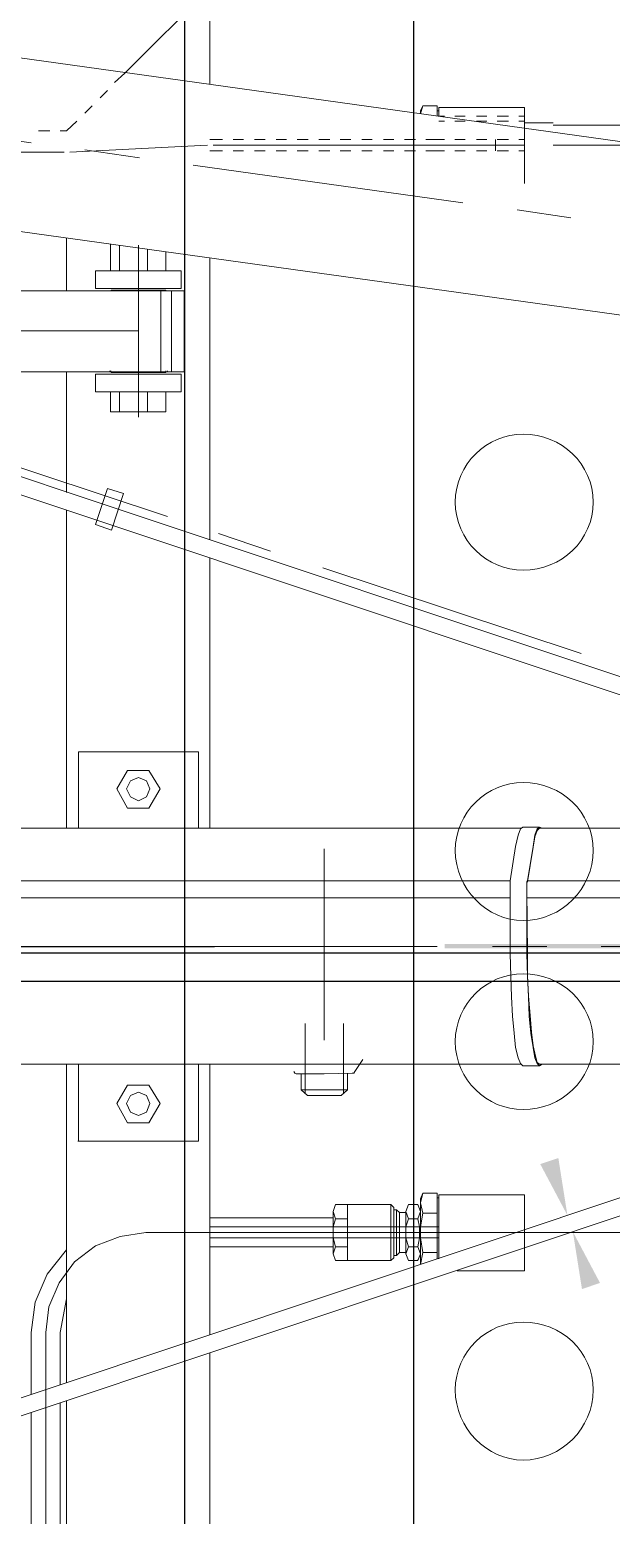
# Model space of a CAD drawing. Header units: millimetres. Extents: x 25083 to 52777, y 24772 to 45779.
# Drawn here: x 38931.5 to 39033.2, y 33607.9 to 33867.6 of the extents above; entities that cross this region are included whole.
import ezdxf

# ---------------------------------------------------------------- set-up
doc = ezdxf.new("R2010")
doc.units = ezdxf.units.MM
doc.layers.add('小车', color=7, linetype='Continuous')
doc.styles.get("Standard").update_dxf_attribs({"font": ''})
doc.styles.add('标准', font='', dxfattribs={"width": 0.667})
doc.styles.get('Standard').set_extended_font_data('SimSun')
doc.styles.get('标准').set_extended_font_data('FangSong_GB2312')
doc.dimstyles.new('15', dxfattribs={"dimtxt": 15, "dimasz": 10, "dimexe": 2, "dimexo": 1, "dimgap": 1, "dimtad": 1, "dimdsep": 46, "dimtxsty": 'Standard', "dimcen": 2.5, "dimadec": 0, "dimazin": 0, "dimtfac": 1, "dimtmove": 2, "dimatfit": 3, "dimfxl": 1, "dimtolj": 1, "dimarcsym": 0})
doc.dimstyles.new('ISO-25', dxfattribs={"dimtxt": 2.5, "dimasz": 2.5, "dimexe": 1.25, "dimexo": 0.625, "dimtad": 1, "dimtxsty": 'Standard', "dimcen": 2.5, "dimadec": 0, "dimazin": 0, "dimtfac": 1, "dimtmove": 0, "dimatfit": 3, "dimfxl": 1, "dimarcsym": 0})
doc.dimstyles.new('标准', dxfattribs={"dimtxt": 35, "dimasz": 4, "dimexe": 2, "dimexo": 0, "dimtad": 1, "dimdec": 1, "dimzin": 9, "dimdsep": 46, "dimtxsty": '标准', "dimcen": 0, "dimdle": 6, "dimazin": 2, "dimtfac": 1, "dimtdec": 1, "dimtmove": 0, "dimatfit": 3, "dimfxl": 1, "dimtolj": 1, "dimtzin": 0, "dimarcsym": 0})

# ---------------------------------------------------------------- blocks, each defined once
blk = doc.blocks.new('*D925')
at = {"color": 0, "lineweight": -2}
for p, q in [((29677.86, 34881.66), (29677.86, 32448.29)), ((40733.02, 34757.65), (40733.02, 32448.29)), ((29680.36, 32449.54), (40730.52, 32449.54))]:
    blk.add_line(p, q, dxfattribs=at)
at = {"color": 0}
for points in [[(29680.36, 32449.96), (29680.36, 32449.13), (29677.86, 32449.54)], [(40730.52, 32449.13), (40730.52, 32449.96), (40733.02, 32449.54)]]:
    blk.add_solid(points, dxfattribs=at)
at = {"layer": 'DEFPOINTS', "color": 0}
for p in [(29677.86, 34882.29), (40733.02, 34758.27), (40733.02, 32449.54)]:
    blk.add_point(p, dxfattribs=at)
at = {"color": 0, "insert": (35205.44, 32451.63), "char_height": 2.5, "attachment_point": 5}
blk.add_mtext('11055,15', dxfattribs=at)
blk = doc.blocks.new('zw$D2F4')
h = blk.add_hatch(color=7)
edge = h.paths.add_edge_path(flags=0)
edge.add_spline(control_points=[(528.44, 369.87), (528.44, 369.87), (528.44, 380.64), (528.44, 380.64), (528.44, 380.64), (527.7, 380.64), (527.7, 380.64), (527.7, 380.64), (527.7, 369.87), (527.7, 369.87), (527.7, 369.87), (528.44, 369.87), (528.44, 369.87), (528.44, 369.87), (528.44, 369.87), (528.44, 369.87)], knot_values=[0, 0, 0, 0, 1, 1, 1, 2, 2, 2, 3, 3, 3, 4, 4, 4, 5, 5, 5, 5], degree=3, periodic=0)
edge = h.paths.add_edge_path(flags=0)
edge.add_spline(control_points=[(528.44, 391.04), (528.44, 391.04), (528.44, 422.98), (528.44, 422.98), (528.44, 422.98), (527.7, 422.98), (527.7, 422.98), (527.7, 422.98), (527.7, 391.04), (527.7, 391.04), (527.7, 391.04), (528.44, 391.04), (528.44, 391.04), (528.44, 391.04), (528.44, 391.04), (528.44, 391.04)], knot_values=[0, 0, 0, 0, 1, 1, 1, 2, 2, 2, 3, 3, 3, 4, 4, 4, 5, 5, 5, 5], degree=3, periodic=0)
edge = h.paths.add_edge_path(flags=0)
edge.add_spline(control_points=[(528.44, 433.75), (528.44, 433.75), (528.44, 444.52), (528.44, 444.52), (528.44, 444.52), (527.7, 444.52), (527.7, 444.52), (527.7, 444.52), (527.7, 433.75), (527.7, 433.75), (527.7, 433.75), (528.44, 433.75), (528.44, 433.75), (528.44, 433.75), (528.44, 433.75), (528.44, 433.75)], knot_values=[0, 0, 0, 0, 1, 1, 1, 2, 2, 2, 3, 3, 3, 4, 4, 4, 5, 5, 5, 5], degree=3, periodic=0)
edge = h.paths.add_edge_path(flags=0)
edge.add_spline(control_points=[(528.44, 454.91), (528.44, 454.91), (528.44, 486.85), (528.44, 486.85), (528.44, 486.85), (527.7, 486.85), (527.7, 486.85), (527.7, 486.85), (527.7, 454.91), (527.7, 454.91), (527.7, 454.91), (528.44, 454.91), (528.44, 454.91), (528.44, 454.91), (528.44, 454.91), (528.44, 454.91)], knot_values=[0, 0, 0, 0, 1, 1, 1, 2, 2, 2, 3, 3, 3, 4, 4, 4, 5, 5, 5, 5], degree=3, periodic=0)
blk.add_line((527.99, 627.09), (527.99, 527.09))
at = {"color": 7, "lineweight": 5}
for points in [[(450.46, 484.99), (443.77, 484.99), (438.2, 479.42), (438.2, 473.11), (438.2, 466.43), (443.77, 460.86), (450.46, 460.86), (457.14, 460.86), (462.34, 466.43), (462.34, 473.11), (462.34, 479.42), (457.14, 484.99), (450.46, 484.99)], [(511.36, 484.99), (504.68, 484.99), (499.48, 479.42), (499.48, 473.11), (499.48, 466.43), (504.68, 460.86), (511.36, 460.86), (518.05, 460.86), (523.24, 466.43), (523.24, 473.11), (523.24, 479.42), (518.05, 484.99), (511.36, 484.99)], [(544.78, 484.99), (538.1, 484.99), (532.53, 479.42), (532.53, 473.11), (532.53, 466.43), (538.1, 460.86), (544.78, 460.86), (551.47, 460.86), (556.67, 466.43), (556.67, 473.11), (556.67, 479.42), (551.47, 484.99), (544.78, 484.99)], [(605.69, 484.99), (599, 484.99), (593.8, 479.42), (593.8, 473.11), (593.8, 466.43), (599, 460.86), (605.69, 460.86), (612.37, 460.86), (617.57, 466.43), (617.57, 473.11), (617.57, 479.42), (612.37, 484.99), (605.69, 484.99)]]:
    blk.add_open_spline(points, degree=3, knots=[0, 0, 0, 0, 1, 1, 1, 2, 2, 2, 3, 3, 3, 4, 4, 4, 4], dxfattribs=at)
blk = doc.blocks.new('*D468')
at = {"layer": 'DEFPOINTS', "color": 0}
for p in [(36394.73, 116814.5), (36374.45, 116811.67), (36378.59, 116781.93)]:
    blk.add_point(p, dxfattribs=at)
at = {"layer": '小车', "color": 0, "lineweight": -2}
for p, q in [((36394.73, 116814.5), (36388.79, 116857.13)), ((36374.45, 116811.67), (36396.71, 116814.77)), ((36398.31, 116788.72), (36395.28, 116810.54)), ((36378.59, 116781.93), (36400.85, 116785.03))]:
    blk.add_line(p, q, dxfattribs=at)
at = {"layer": '小车', "color": 0}
for points in [[(36395.94, 116810.63), (36394.62, 116810.44), (36394.73, 116814.5)], [(36398.98, 116788.81), (36397.65, 116788.62), (36398.87, 116784.75)]]:
    blk.add_solid(points, dxfattribs=at)
at = {"layer": '小车', "color": 0, "insert": (36409.43, 116840.3), "char_height": 35, "attachment_point": 5, "rotation": 277.9254, "style": '标准'}
blk.add_mtext('\\A1;30', dxfattribs=at)
blk = doc.blocks.new('*D469')
at = {"layer": 'DEFPOINTS', "color": 0}
for p in [(36061.19, 116692.22), (36180.04, 116685.35), (36180.04, 116527.03)]:
    blk.add_point(p, dxfattribs=at)
at = {"layer": '小车', "color": 0, "linetype": 'Continuous', "lineweight": -2}
for p, q in [((36061.19, 116691.22), (36061.19, 116525.03)), ((36180.04, 116684.35), (36180.04, 116525.03)), ((36071.19, 116527.03), (36084.17, 116527.03)), ((36170.04, 116527.03), (36146.42, 116527.03))]:
    blk.add_line(p, q, dxfattribs=at)
at = {"layer": '小车', "color": 0}
for points in [[(36071.19, 116528.7), (36071.19, 116525.37), (36061.19, 116527.03)], [(36170.04, 116528.7), (36170.04, 116525.37), (36180.04, 116527.03)]]:
    blk.add_solid(points, dxfattribs=at)
at = {"layer": '小车', "color": 0, "insert": (36115.3, 116527.03), "char_height": 15, "attachment_point": 5}
blk.add_mtext('\\A1;118.85', dxfattribs=at)
blk = doc.blocks.new('*D470')
at = {"layer": 'DEFPOINTS', "color": 0}
for p in [(36180.04, 116639.33), (36197.54, 116639.33), (36197.54, 116438.26)]:
    blk.add_point(p, dxfattribs=at)
at = {"layer": '小车', "color": 0, "linetype": 'Continuous', "lineweight": -2}
for p, q in [((36180.04, 116638.33), (36180.04, 116436.26)), ((36197.54, 116638.33), (36197.54, 116436.26)), ((36170.04, 116438.26), (36160.04, 116438.26)), ((36180.04, 116438.26), (36197.54, 116438.26)), ((36207.54, 116438.26), (36217.54, 116438.26))]:
    blk.add_line(p, q, dxfattribs=at)
at = {"layer": '小车', "color": 0}
for points in [[(36170.04, 116439.93), (36170.04, 116436.59), (36180.04, 116438.26)], [(36207.54, 116439.93), (36207.54, 116436.59), (36197.54, 116438.26)]]:
    blk.add_solid(points, dxfattribs=at)
at = {"layer": '小车', "color": 0, "insert": (36193.65, 116438.26), "char_height": 15, "attachment_point": 5}
blk.add_mtext('\\A1;17.5', dxfattribs=at)
blk = doc.blocks.new('*D472')
at = {"layer": 'DEFPOINTS', "color": 0}
for p in [(36501.16, 116657.07), (36500.2, 116654.2), (36536.62, 116645.22)]:
    blk.add_point(p, dxfattribs=at)
at = {"layer": '小车', "color": 0, "linetype": 'Continuous', "lineweight": -2}
for p, q in [((36539.79, 116654.71), (36542.96, 116664.19)), ((36502.11, 116656.75), (36538.52, 116644.59)), ((36501.15, 116653.88), (36537.56, 116641.72)), ((36535.67, 116642.36), (36536.62, 116645.22)), ((36532.5, 116632.87), (36529.33, 116623.39))]:
    blk.add_line(p, q, dxfattribs=at)
at = {"layer": '小车', "color": 0}
for points in [[(36538.21, 116655.24), (36541.37, 116654.18), (36536.62, 116645.22)], [(36530.92, 116633.4), (36534.08, 116632.34), (36535.67, 116642.36)]]:
    blk.add_solid(points, dxfattribs=at)
at = {"layer": '小车', "color": 0, "insert": (36529.63, 116624.28), "char_height": 15, "attachment_point": 5, "rotation": 71.5322}
blk.add_mtext('\\A1;3.02', dxfattribs=at)
blk = doc.blocks.new('zw$AA32')
at = {"color": 6}
for points in [[(791.32, 227.5), (10738.68, 227.5)], [(10738.68, 222.5), (791.32, 222.5)]]:
    blk.add_lwpolyline(points, dxfattribs=at)
blk = doc.blocks.new('A$C1A4175F5')
at = {"layer": '小车', "color": 7, "lineweight": 0}
for points in [[(631.475, 670.531), (631.475, 653.733)], [(631.475, 670.531), (646.314, 655.693)], [(530.126, 639.594), (682.71, 660.872)], [(247.215, 442.635), (867.071, 649.533)], [(576.461, 646.034), (576.461, 649.673)], [(576.461, 646.034), (576.461, 649.673)], [(576.461, 649.673), (591.44, 649.673)], [(591.44, 649.673), (591.44, 648.133)], [(591.719, 649.953), (594.239, 649.953)], [(591.719, 649.953), (591.719, 648.133)], [(594.659, 648.553), (594.239, 649.953)], [(594.659, 649.113), (594.239, 649.953)], [(246.235, 445.574), (853.493, 648.133)], [(571.422, 647.014), (576.461, 647.014)], [(591.44, 649.113), (591.44, 648.133)], [(591.44, 649.113), (591.719, 649.113)], [(594.659, 649.113), (594.659, 648.553)], [(571.422, 646.594), (349.684, 646.594)], [(229.857, 567.502), (686.91, 631.055)], [(656.533, 617.617), (656.533, 626.856)], [(639.175, 621.116), (639.175, 624.476)], [(642.394, 621.116), (642.394, 624.896)], [(647.294, 621.116), (647.294, 625.596)], [(648.834, 621.116), (648.834, 625.736)], [(631.475, 623.356), (631.475, 574.081)], [(636.515, 618.037), (636.515, 621.116)], [(651.493, 621.116), (636.515, 621.116)], [(651.493, 618.037), (651.493, 621.116)], [(635.955, 617.617), (635.955, 603.478)], [(635.955, 617.617), (638.195, 617.617)], [(636.515, 618.037), (651.493, 618.037)], [(638.195, 617.617), (638.195, 603.478)], [(638.195, 617.617), (640.015, 617.617)], [(639.175, 617.757), (639.175, 617.617)], [(639.175, 617.757), (648.694, 617.757)], [(640.015, 617.617), (640.015, 603.478)], [(640.015, 617.617), (668.432, 617.617)], [(641.274, 618.037), (641.414, 618.037)], [(646.594, 618.037), (646.734, 618.037)], [(648.834, 617.617), (648.694, 617.757)], [(635.955, 603.478), (638.195, 603.478)], [(636.515, 599.978), (636.515, 603.058)], [(651.493, 603.058), (636.515, 603.058)], [(638.195, 603.478), (640.015, 603.478)], [(638.895, 603.618), (638.895, 603.478)], [(639.175, 603.618), (639.175, 603.338)], [(639.175, 603.338), (648.694, 603.338)], [(640.015, 603.478), (668.432, 603.478)], [(648.694, 603.338), (648.834, 603.618)], [(648.974, 603.478), (648.974, 603.618)], [(651.493, 599.978), (651.493, 603.058)], [(656.533, 582.34), (656.533, 603.478)], [(651.493, 599.978), (636.515, 599.978)], [(639.175, 599.978), (639.175, 596.479)], [(642.394, 599.978), (642.394, 596.479)], [(647.294, 599.978), (647.294, 596.479)], [(648.834, 599.978), (648.834, 596.479)], [(639.175, 596.479), (642.394, 596.479)], [(640.714, 596.479), (640.854, 596.479)], [(642.394, 596.479), (647.294, 596.479)], [(645.474, 596.479), (645.614, 596.479)], [(647.294, 596.479), (648.834, 596.479)], [(649.394, 583.04), (646.594, 582.2)], [(646.594, 582.2), (648.694, 575.761)], [(649.394, 583.04), (651.493, 576.741)], [(656.533, 523.686), (656.533, 579.261)], [(648.694, 575.761), (651.493, 576.741)], [(631.475, 570.861), (631.475, 523.686)], [(633.435, 536.985), (633.435, 523.686)], [(633.435, 536.985), (654.433, 536.985)], [(654.433, 523.686), (654.433, 536.985)], [(640.155, 530.546), (642.114, 533.765)], [(642.114, 533.765), (645.894, 533.765)], [(645.894, 533.765), (647.714, 530.546)], [(642.114, 527.186), (640.155, 530.546)], [(647.714, 530.546), (645.894, 527.186)], [(645.894, 527.186), (642.114, 527.186)], [(573.801, 523.686), (489.81, 523.686)], [(573.801, 523.826), (573.381, 523.686)], [(574.921, 520.467), (574.641, 522.426), (574.221, 523.546), (573.801, 523.826)], [(576.741, 523.826), (573.801, 523.826)], [(574.921, 520.327), (574.641, 522.146), (574.221, 523.266), (573.801, 523.686)], [(578.001, 520.467), (577.581, 522.426), (577.161, 523.546), (576.741, 523.826)], [(698.109, 523.686), (577.021, 523.686)], [(574.921, 520.467), (575.901, 514.447)], [(574.921, 520.327), (575.901, 514.307)], [(578.981, 514.447), (578.001, 520.467)], [(575.901, 514.447), (462.513, 514.447)], [(576.041, 512.907), (576.041, 513.187), (576.041, 513.467), (576.041, 513.747), (576.041, 514.027), (576.041, 514.307), (575.901, 514.447)], [(576.041, 512.907), (576.041, 513.187), (576.041, 513.467), (576.041, 513.607), (576.041, 513.887), (576.041, 514.027), (575.901, 514.307)], [(578.981, 512.907), (578.981, 513.187), (578.981, 513.467), (578.981, 513.747), (578.981, 514.027), (578.981, 514.307), (578.981, 514.447)], [(700.208, 514.447), (578.981, 514.447)], [(576.041, 512.907), (575.901, 501.709)], [(576.041, 512.907), (576.041, 501.709)], [(578.981, 501.709), (578.981, 512.907)], [(454.674, 511.508), (576.041, 511.508)], [(578.981, 511.508), (700.348, 511.508)], [(428.216, 502.968), (867.071, 356.403)], [(573.801, 482.39), (574.221, 482.67), (574.501, 483.79), (574.921, 485.61), (575.201, 487.99), (575.481, 490.93), (575.761, 494.289), (575.901, 497.929), (575.901, 501.709)], [(573.801, 482.111), (574.221, 482.53), (574.641, 483.51), (574.921, 485.33), (575.341, 487.85), (575.621, 490.79), (575.761, 494.149), (575.901, 497.789), (576.041, 501.709)], [(576.741, 482.111), (577.161, 482.53), (577.581, 483.51), (578.001, 485.33), (578.281, 487.85), (578.561, 490.79), (578.701, 494.149), (578.841, 497.789), (578.981, 501.709)], [(428.216, 499.749), (866.231, 353.604)], [(606.138, 481.131), (604.738, 483.23)], [(489.81, 482.39), (573.801, 482.39)], [(573.381, 482.39), (573.801, 482.111)], [(573.801, 482.111), (576.741, 482.111)], [(577.021, 482.39), (698.109, 482.39)], [(606.138, 481.131), (606.278, 480.851), (606.558, 480.851)], [(611.457, 480.711), (606.558, 480.851)], [(607.398, 477.911), (607.398, 480.851)], [(611.457, 480.711), (616.357, 480.711)], [(615.517, 477.911), (615.517, 480.711)], [(616.357, 480.711), (616.637, 480.851), (616.777, 481.131)], [(631.475, 482.39), (631.475, 435.075)], [(633.435, 482.39), (633.435, 468.952)], [(654.433, 468.952), (654.433, 482.39)], [(656.533, 426.676), (656.533, 482.39)], [(640.155, 475.531), (642.114, 478.751)], [(642.114, 478.751), (645.894, 478.751)], [(645.894, 478.751), (647.714, 475.531)], [(607.398, 477.911), (615.517, 477.911)], [(608.518, 476.931), (607.398, 477.911)], [(608.518, 476.931), (614.397, 476.931)], [(614.397, 476.931), (615.517, 477.911)], [(642.114, 472.172), (640.155, 475.531)], [(647.714, 475.531), (645.894, 472.172)], [(645.894, 472.172), (642.114, 472.172)], [(633.435, 468.952), (633.575, 468.952)], [(633.435, 468.952), (654.433, 468.952)], [(654.433, 468.952), (654.573, 468.952)], [(591.719, 459.853), (594.239, 459.853)], [(591.719, 459.853), (591.719, 453.973)], [(594.659, 458.873), (594.239, 459.853)], [(594.239, 456.353), (594.659, 458.173), (594.239, 459.853)], [(576.461, 446.274), (576.461, 459.573)], [(576.461, 459.573), (576.461, 446.274)], [(576.461, 446.274), (576.461, 459.573)], [(576.461, 459.573), (591.44, 459.573)], [(591.44, 459.573), (591.44, 453.973)], [(591.44, 459.013), (591.719, 459.013)], [(591.44, 459.013), (591.44, 453.973)], [(594.659, 458.873), (594.659, 453.973)], [(595.079, 457.893), (594.659, 456.633), (595.079, 455.373)], [(594.659, 457.473), (594.659, 453.973)], [(595.079, 457.893), (595.079, 457.753)], [(596.759, 457.893), (595.079, 457.893)], [(596.759, 455.373), (597.179, 456.633), (596.759, 457.893)], [(599.279, 457.333), (599.839, 457.893)], [(599.279, 457.333), (599.279, 453.973)], [(599.839, 457.893), (599.839, 453.973)], [(609.498, 457.893), (599.839, 457.893)], [(607.398, 453.973), (607.398, 457.893)], [(609.498, 455.373), (609.918, 456.633), (609.498, 457.893)], [(591.719, 456.353), (594.239, 456.353)], [(594.659, 453.973), (594.239, 456.353)], [(594.659, 456.213), (594.659, 453.973)], [(595.079, 455.373), (594.799, 453.973)], [(596.759, 455.373), (595.079, 455.373)], [(597.179, 453.973), (596.759, 455.373)], [(597.179, 453.973), (597.179, 456.633)], [(598.299, 456.493), (597.179, 456.493)], [(598.859, 456.913), (598.299, 456.493)], [(598.299, 456.493), (598.299, 453.973)], [(599.279, 456.913), (598.859, 456.913)], [(598.859, 456.913), (598.859, 453.973)], [(609.498, 455.373), (607.398, 455.373)], [(609.918, 453.973), (609.498, 455.373)], [(609.918, 453.973), (609.918, 456.633)], [(631.475, 455.513), (609.918, 455.513)], [(591.44, 453.973), (591.44, 452.014)], [(591.44, 452.014), (591.44, 448.374)], [(591.719, 453.973), (591.719, 452.014)], [(591.719, 452.014), (591.719, 448.374)], [(594.239, 449.494), (594.659, 452.014)], [(594.659, 452.014), (594.659, 453.973)], [(594.659, 453.973), (594.659, 452.014)], [(594.659, 447.394), (594.659, 452.014)], [(594.659, 452.014), (594.659, 450.474)], [(594.659, 452.014), (594.659, 449.634)], [(594.799, 453.973), (594.799, 452.014)], [(594.799, 452.014), (595.079, 450.474)], [(596.759, 450.474), (597.179, 452.014)], [(597.179, 452.014), (597.179, 453.973)], [(597.179, 452.014), (597.179, 453.973)], [(597.179, 449.214), (597.179, 452.014)], [(598.299, 453.973), (598.299, 452.014)], [(598.299, 452.014), (598.299, 449.494)], [(598.859, 453.973), (598.859, 452.014)], [(598.859, 452.014), (598.859, 448.934)], [(599.279, 453.973), (599.279, 452.014)], [(599.279, 452.014), (599.279, 448.514)], [(599.839, 453.973), (599.839, 452.014)], [(599.839, 452.014), (599.839, 448.094)], [(607.398, 452.014), (607.398, 453.973)], [(607.398, 448.094), (607.398, 452.014)], [(609.498, 450.474), (609.918, 452.014)], [(609.918, 452.014), (609.918, 453.973)], [(609.918, 452.014), (609.918, 453.973)], [(609.918, 449.214), (609.918, 452.014)], [(591.719, 449.494), (594.239, 449.494)], [(594.659, 447.394), (594.239, 449.494)], [(595.079, 450.474), (594.659, 449.214), (595.079, 448.094)], [(596.759, 450.474), (595.079, 450.474)], [(596.759, 448.094), (597.179, 449.214), (596.759, 450.474)], [(598.299, 449.494), (597.179, 449.494)], [(598.859, 448.934), (598.299, 449.494)], [(609.498, 450.474), (607.398, 450.474)], [(609.498, 448.094), (609.918, 449.214), (609.498, 450.474)], [(631.475, 450.474), (609.918, 450.474)], [(662.692, 435.495), (661.992, 440.815), (659.892, 445.714), (656.533, 449.914)], [(595.079, 448.234), (595.079, 448.094)], [(596.759, 448.094), (595.079, 448.094)], [(599.279, 448.934), (598.859, 448.934)], [(599.839, 448.094), (599.279, 448.514)], [(609.498, 448.094), (599.839, 448.094)], [(588.22, 446.274), (576.461, 446.274)], [(657.653, 435.495), (656.533, 441.375)], [(657.653, 426.396), (657.653, 435.495)], [(662.692, 424.716), (662.692, 435.495)], [(631.475, 431.856), (631.475, 382.581)], [(656.533, 379.081), (656.533, 423.597)], [(657.653, 406.658), (657.653, 423.177)], [(662.692, 406.658), (662.692, 421.497)], [(657.653, 381.601), (657.653, 406.658)], [(662.692, 381.601), (662.692, 406.658)]]:
    blk.add_lwpolyline(points, dxfattribs=at)
at = {"layer": '小车', "color": 6, "lineweight": 0}
for points in [[(646.314, 655.693), (648.134, 654.013)], [(649.394, 652.613), (650.653, 651.353)], [(576.461, 649.673), (576.461, 647.714)], [(652.053, 649.953), (653.313, 648.693)], [(577.441, 648.133), (576.461, 648.133)], [(576.461, 647.854), (576.461, 645.894)], [(577.441, 647.294), (576.461, 647.294)], [(581.221, 648.133), (579.261, 648.133)], [(581.221, 647.294), (579.261, 647.294)], [(584.86, 648.133), (583.04, 648.133)], [(584.86, 647.294), (583.04, 647.294)], [(588.64, 648.133), (586.82, 648.133)], [(588.64, 647.294), (586.82, 647.294)], [(591.44, 648.133), (590.46, 648.133)], [(591.44, 647.294), (590.46, 647.294)], [(654.713, 647.294), (656.533, 645.614)], [(576.461, 645.894), (576.461, 644.074)], [(656.533, 645.614), (657.653, 645.614)], [(659.473, 645.614), (661.432, 645.614)], [(576.461, 644.074), (576.461, 642.114)], [(576.461, 644.074), (577.441, 644.074)], [(576.461, 642.114), (576.461, 640.294)], [(576.461, 642.114), (577.441, 642.114)], [(579.261, 644.074), (581.221, 644.074)], [(579.261, 642.114), (581.221, 642.114)], [(581.501, 644.074), (581.501, 642.114)], [(583.04, 644.074), (584.86, 644.074)], [(583.04, 642.114), (584.86, 642.114)], [(586.82, 644.074), (588.64, 644.074)], [(586.82, 642.114), (588.64, 642.114)], [(590.46, 644.074), (591.44, 644.074)], [(590.46, 642.114), (591.44, 642.114)], [(591.44, 644.074), (593.679, 644.074)], [(591.44, 642.114), (593.679, 642.114)], [(595.499, 644.074), (597.459, 644.074)], [(595.499, 642.114), (597.459, 642.114)], [(599.279, 644.074), (601.099, 644.074)], [(599.279, 642.114), (601.099, 642.114)], [(603.058, 644.074), (604.878, 644.074)], [(603.058, 642.114), (604.878, 642.114)], [(606.838, 644.074), (608.658, 644.074)], [(606.838, 642.114), (608.658, 642.114)], [(610.478, 644.074), (612.437, 644.074)], [(610.478, 642.114), (612.437, 642.114)], [(614.257, 644.074), (616.217, 644.074)], [(614.257, 642.114), (616.217, 642.114)], [(618.037, 644.074), (619.857, 644.074)], [(618.037, 642.114), (619.857, 642.114)], [(621.816, 644.074), (623.636, 644.074)], [(621.816, 642.114), (623.636, 642.114)], [(625.596, 644.074), (627.416, 644.074)], [(625.596, 642.114), (627.416, 642.114)], [(629.236, 644.074), (631.475, 644.074)], [(629.236, 642.114), (631.475, 642.114)], [(576.461, 640.294), (576.461, 638.335)], [(576.461, 638.335), (576.461, 636.375)], [(576.461, 459.573), (576.461, 457.613)], [(576.461, 455.793), (576.461, 453.833)], [(576.461, 452.014), (576.461, 450.194)], [(591.44, 453.973), (631.475, 453.973)], [(591.44, 452.014), (631.475, 452.014)], [(576.461, 448.234), (576.461, 446.274)]]:
    blk.add_lwpolyline(points, dxfattribs=at)
at = {"layer": '小车', "color": 1, "lineweight": 0}
for points in [[(662.692, 643.514), (709.867, 650.093)], [(571.422, 643.094), (514.587, 643.094)], [(576.461, 643.094), (630.915, 643.094)], [(631.895, 643.094), (655.973, 641.834)], [(643.794, 640.854), (653.313, 642.254)], [(690.129, 641.834), (656.953, 641.834)], [(587.24, 633.015), (634.415, 639.594)], [(568.342, 630.355), (577.721, 631.755)], [(643.934, 625.596), (643.934, 595.499)], [(643.934, 610.617), (696.709, 610.617)], [(638.895, 578.141), (684.11, 593.119)], [(620.837, 572.121), (629.936, 575.201)], [(566.522, 554.203), (611.737, 569.182)], [(611.457, 486.59), (611.457, 520.047)], [(515.427, 502.968), (563.022, 502.968)], [(515.427, 502.968), (563.022, 502.968)], [(572.541, 502.968), (582.06, 502.968)], [(572.541, 502.968), (582.06, 502.968)], [(591.719, 502.968), (621.256, 502.968)], [(591.719, 502.968), (621.256, 502.968)], [(621.256, 502.968), (662.552, 502.968)], [(621.256, 502.968), (662.552, 502.968)], [(608.098, 489.53), (608.098, 477.351)], [(614.817, 489.53), (614.817, 477.351)], [(576.461, 452.994), (544.124, 452.994)], [(576.461, 452.994), (642.674, 452.994)], [(660.172, 435.495), (659.613, 439.975), (657.793, 444.174), (655.133, 447.814), (651.493, 450.614), (647.154, 452.294), (642.674, 452.994)], [(660.172, 381.601), (660.172, 435.495)]]:
    blk.add_lwpolyline(points, dxfattribs=at)
at = {"layer": '小车', "color": 7, "lineweight": 0}
for points in [[(646.034, 530.546), (645.334, 531.945), (643.934, 532.505), (642.534, 531.945), (641.974, 530.546), (642.534, 529.146), (643.934, 528.446), (645.334, 529.146), (646.034, 530.546)], [(646.034, 475.531), (645.334, 476.931), (643.934, 477.491), (642.534, 476.931), (641.974, 475.531), (642.534, 473.991), (643.934, 473.431), (645.334, 473.991), (646.034, 475.531)]]:
    blk.add_lwpolyline(points, close=True, dxfattribs=at)
at = {"layer": '小车'}
dim = blk.add_aligned_dim(p1=(410.909, 592.677), p2=(406.768, 622.421), distance=-20.472, dimstyle='标准', dxfattribs=at)
dim.commit()
dim.dimension.update_dxf_attribs({"geometry": '*D468', "text_midpoint": (441.753, 651.042), "insert": (-35967.681, -116189.253)})
for base, p1, p2, picture, middle in [((212.358, 337.78), (93.511, 502.968), (212.358, 496.098), '*D469', (147.619, 337.78)), ((229.857, 249.006), (212.358, 450.073), (229.857, 450.073), '*D470', (225.974, 249.006))]:
    dim = blk.add_linear_dim(base=base, p1=p1, p2=p2, dimstyle='15', override={"dimfxl": 0.18}, dxfattribs=at)
    dim.commit()
    dim.dimension.update_dxf_attribs({"geometry": picture, "text_midpoint": middle, "dimtype": 128, "insert": (-35967.681, -116189.253)})
dim = blk.add_linear_dim(base=(568.944, 455.969), p1=(532.523, 464.947), p2=(533.48, 467.813), angle=71.53216, dimstyle='15', override={"dimfxl": 0.18}, dxfattribs=at)
dim.commit()
dim.dimension.update_dxf_attribs({"geometry": '*D472', "text_midpoint": (561.948, 435.023), "dimtype": 129, "insert": (-35967.681, -116189.253)})
blk = doc.blocks.new('zw$50CE')
blk.add_blockref('zw$D2F4', (22.01, 103.57))
at = {"layer": '小车', "ltscale": 10, "xscale": -1, "rotation": 270}
blk.add_blockref('A$C1A4175F5', (47.03, 0), dxfattribs=at)

msp = doc.modelspace()

# ---------------------------------------------------------------- linework, layer by layer
for p, q in [((38958.63, 33290.649), (38958.63, 34123.983)), ((38958.63, 33298.504), (38958.63, 33742.462))]:
    msp.add_line(p, q)
at = {"ltscale": 15}
msp.add_lwpolyline([(38918.63, 33273.983), (38918.63, 34140.649), (38998.63, 34140.649), (38998.63, 33273.983)], close=True, dxfattribs=at)

# ---------------------------------------------------------------- block references
at = {"rotation": 90}
msp.add_blockref('zw$50CE', (39594.481, 33157.316), dxfattribs=at)
at = {"color": 1}
msp.add_blockref('zw$AA32', (29416.762, 33478.711), dxfattribs=at)

# ---------------------------------------------------------------- dimensions: what is measured, and where the dimension line sits
dim = msp.add_linear_dim(base=(40733.0166, 32449.5434), p1=(29677.8617, 34882.2868), p2=(40733.0166, 34758.2702), dimstyle='ISO-25')
dim.commit()
dim.dimension.update_dxf_attribs({"geometry": '*D925', "text_midpoint": (35205.4391, 32449.5434), "dimtype": 160})

doc.saveas('drawing.dxf')
